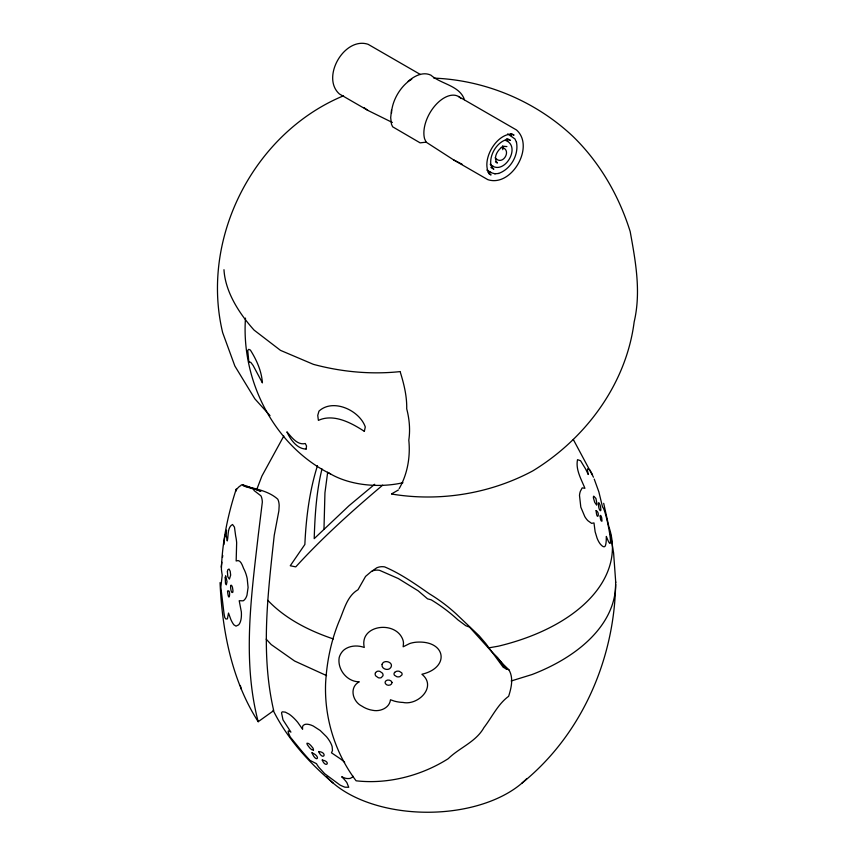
<?xml version="1.0" encoding="UTF-8"?>
<svg xmlns="http://www.w3.org/2000/svg" width="855" height="855" viewBox="0 0 855 855"><rect width="100%" height="100%" fill="white"/><g stroke="black" fill="none" stroke-linecap="round" stroke-linejoin="round"><path stroke-width="1.28" d="M223.957 544.55L224.502 538.426L226.522 530.153L226.062 534.161L227.248 540.937C228.606 535.796 227.131 527.321 232.539 524.489L234.462 527.14L235.67 536.042A27.189 10.73 -85.2 0 1 236.653 542.743L236.162 560.976C240.415 558.785 242.403 565.465 243.557 568.372A21.364 10.271 81.9 0 1 247.181 578.472L248.089 587.449L246.977 595.219A17.987 8.646 81.9 0 1 243.141 600.83L239.208 600.723L241.345 611.923A20.851 8.721 75.8 0 1 238.566 624.898L236.012 626.138L233.907 624.845A27.83 5.632 77.3 0 1 230.85 619.512L228.509 613.046L227.419 618.849L225.859 619.031L224.78 617.588A32.682 1.496 84 0 1 223.935 612.885L220.836 587.118L222.215 575.116A35.643 4.061 89.5 0 1 221.392 569.206C222.215 542.145 227.783 514.87 236.215 489.199L236.258 490.941M615.632 584.254C614.253 659.868 581.347 735.257 521.967 783.127M245.492 318.103C241.046 380.39 273.857 445.786 330.618 474.001M391.494 110.167L390.682 117.68L391.494 124.253L392.648 126.807L420.136 142.86L426.132 142.154L453.845 160.035L487.81 179.646C511.504 187.555 535.187 146.526 516.495 129.971L458.494 96.487M222.492 557.417L222.738 555.494M327.679 472.163L324.943 492.822L323.981 529.063M221.873 562.205L221.178 567.154M236.215 489.199L236.066 490.214A177.434 16.202 -73 0 1 240.715 485.736L241.334 484.86L243.077 484.881L260.871 491.219L257.12 490.075M321.993 468.935C316.371 491.678 314.929 515.309 314.202 538.65L348.979 505.743L374.725 484.261M352.816 776.03L352.292 777.248L350.272 778.349A17.944 5.889 25.5 0 1 346.916 778.51L345.655 778.285A18.618 4.681 34.4 0 1 341.669 776.735L343.261 778.317A26.462 6.658 34.4 0 1 346.906 782.678L348.744 787.284L345.003 787.188A15.561 2.383 30.7 0 1 340.087 785.082L324.665 773.69L318.926 767.384A26.441 4.072 42.4 0 1 316.489 763.697L309.916 760.33L306.218 756.226A17.656 0.695 49.5 0 1 301.794 751.139L290.176 736.935L288.402 732.831A27.649 3.335 54.5 0 1 288.52 730.833L290.914 732.115L282.973 719.814L281.573 712.985A23.106 4.628 59.5 0 1 282.545 711.841L285.303 712.14L289.076 714.117A18.553 6.081 51.5 0 1 297.658 722.24L302.617 729.251A20.905 6.851 51.5 0 1 303.215 725.414L304.711 724.484A18.19 7.93 42.4 0 1 313.208 725.991L320.187 730.491L326.546 736.775A20.894 9.106 42.4 0 1 332.157 746.672L332.456 750.562L331.484 752.817L339.873 758.481A28.087 12.013 28.5 0 1 344.661 762.275M317.462 465.686C309.414 491.155 306.069 517.884 304.861 544.485L290.262 565.754L295.755 566.876C322.591 537.485 352.26 510.809 382.666 485.18M256.692 489.68L261.919 476.032L283.817 436.018M399.167 488.643C407.514 474.14 410.507 456.72 408.808 440.165C410.357 429.723 409.385 419.003 406.713 408.829C406.991 396.474 404.052 384.301 400.418 372.577L400.354 371.583C371.23 374.693 341.637 371.946 313.368 364.337L280.504 350.368L254.085 330.105C239.186 313.518 225.228 291.886 223.978 269.699M372.395 570.841L376.777 567.795A14.695 13.926 56.2 0 1 384.632 566.886C400.6 573.652 415.167 583.89 429.381 593.819A177.53 167.826 -16.7 0 1 456.196 613.922L479.163 635.789L485.779 643.526L503.264 667.349L508.928 669.85C513.727 678.068 511.311 687.815 508.64 696.301C497.952 704.06 492.02 717.131 483.983 727.52C475.968 741.98 459.498 747.623 448.255 758.674C421.365 775.731 387.86 784.43 356.086 780.797C335.085 752.999 324.269 718.04 325.605 683.231C326.77 662.187 330.938 641.303 338.901 621.745C343.924 610.63 346.745 596.224 357.999 589.736L365.566 576.409L371.668 571.226A14.695 13.926 56.2 0 1 379.524 570.306L398.302 578.546L418.191 590.837L427.575 598.863L431.187 599.815A177.53 167.826 -16.7 0 1 457.991 619.928L465.89 625.774L469.513 627.1L491.272 651.221M408.156 81.289C414.269 76.106 422.947 71.328 430.931 75.187C440.966 84.175 459.712 85.479 464.425 99.682M502.152 147.049C497.396 150.106 492.726 158.228 497.407 163.038L495.44 161.905M220.056 582.597C222.161 630.872 231.876 680.601 258.189 721.706L273.707 710.612C260.38 653.081 267.957 593.359 274.241 535.316L278.88 510.841L279.168 505.433A14.695 6.594 -78.8 0 0 277.757 499.181C268.641 490.952 255.047 488.568 243.354 485.918L243.077 484.881M248.794 361.697L250.836 362.413L253.123 365.47L262.4 382.869C261.598 371.038 256.575 359.944 250.387 350.069L248.784 349.364L247.736 350.368L248.88 362.36L248.784 361.718M391.622 493.88L398.441 489.947M343.539 95.781C253.753 133.017 199.92 238.107 222.674 332.68L234.847 365.993L254.854 398.836L270.009 415.626M505.668 139.878C496.306 143.116 489.103 155.589 490.973 165.325M511.14 680.986L532.056 674.531A188.057 108.574 0 0 0 615.589 581.753M498.454 173.469C510.681 169.354 519.006 154.915 516.463 142.272M488.91 647.844L498.315 646.188A184.851 106.725 0 0 0 608.878 526.766L603.694 503.328M486.816 170.049L491.721 172.881L495.045 173.811M511.343 134.117C495.996 134.449 481.44 159.661 488.836 173.116M503.894 146.312L506.908 146.579M494.906 173.821L498.572 173.458M433.848 78.126C485.33 80.071 535.668 101.211 573.171 136.618C599.986 162.771 619.02 195.902 630.178 231.545C635.596 261.438 641.229 291.812 634.154 321.95C626.213 384.055 585.664 438.615 532.847 470.859C490.054 493.827 439.577 501.992 391.708 494.04M244.605 486.292L249.607 487.81M510.692 134.053L514.058 135.101L511.675 133.786M508.03 139.664L510.467 140.412L507.528 138.724M333.343 638.942C309.35 630.862 285.431 618.902 267.839 600.36M326.578 675.6L294.601 661.022L271.217 644.574L266.194 639.155M246.977 486.313L253.529 489.284L254.138 490.588L260.914 495.825A14.695 6.594 -78.8 0 1 262.335 502.088L258.317 534.781C251.21 596.534 242.232 660.712 258.189 721.706M420.414 74.503L368.099 44.3C344.415 36.38 320.721 77.41 339.414 93.975L367.928 110.434L392.349 122.479M453.845 160.035L462.106 164.246M507.688 133.904L514.934 138.916L516.516 142.39M505.305 140.306C522.287 146.291 503.392 177.391 490.182 164.224M501.244 147.327C512.904 149.112 502.612 166.982 495.216 157.769M490.909 167.505L493.848 169.204L491.978 167.473M488.707 173.565L491.037 174.976L488.451 172.571M363.867 107.527L367.928 110.434M333.194 783.127C309.093 762.66 287.291 738.752 273.119 710.27M491.743 651.734L497.696 657.677L506.342 669.07L498.967 659.718M508.928 669.85L499.886 661.001L500.955 663.362M573.278 439.449L593.488 477.218M592.526 474.685L589.811 469.94L587.716 468.764A16.021 2.544 67.4 0 0 587.492 470.656L588.24 474.482A24.058 3.815 67.4 0 0 585.44 468.711L580.577 460.749L577.531 459.659C575.426 469.609 581.347 479.324 584.916 488.312L582.223 487.863L580.481 491.059A14.289 6.413 78.8 0 0 579.498 495.451L580.812 507.143L584.788 516.58A23.577 10.581 78.8 0 0 587.898 520.706L591.585 523.346L593.979 522.918L595.133 531.735L597.079 538.169A24.346 9.608 85.2 0 0 600.392 544.165C601.396 545.212 603.844 548.162 605.19 546.121A17.474 3.153 84.9 0 0 606.227 540.702L606.345 536.416C615.995 562.034 606.184 509.217 602.551 507.079L598.853 491.849L594.225 479.078M426.132 142.154L424.561 138.692A28.685 16.555 -60 0 1 435.783 104.823A28.685 16.555 -60 0 1 461.016 98.582M240.362 685.486L241.185 688.991M610.021 531.917L613.591 552.864L615.75 582.597M510.339 133.914A22.967 13.263 -60 0 1 511.536 136.191M490.727 172.24A22.967 13.263 -60 0 1 488.152 172.347M502.761 145.66A9.501 5.483 -60 0 1 502.761 149.678M506.449 138.756A16.619 9.597 -60 0 1 507.624 141.353M493.228 166.276A16.619 9.597 -60 0 1 491.304 166.575M391.505 113.095A28.685 16.555 -60 0 1 411.757 79.205M526.798 778.552A113.523 65.536 0 0 1 425.715 812.239A113.523 65.536 0 0 1 326.599 776.65M402.951 482.733A67.492 38.967 0 0 1 328.341 472.612M392.007 682.408C392.124 685.421 387.358 686.244 385.755 684A2.907 2.373 29.9 0 1 385.145 681.98C386.054 679.009 391.237 679.607 392.007 682.408M403.496 643.045L403.165 646.797L409.556 643.591A27.285 24.603 12.9 0 1 416.877 642.148C446.128 640.331 450.222 667.723 421.91 674.253C437.247 686.629 418.234 705.728 402.983 702.436A29.636 23.032 8.9 0 1 394.433 701.143L390.468 699.764C389.559 708.036 380.101 711.873 372.705 710.313A20.638 15.401 25.8 0 1 361.868 706.112C352.602 701.634 348.872 687.26 359.282 681.798C346.98 681.873 337.084 669.241 339.232 657.367A22.337 18.105 52.4 0 1 344.319 649.64C349.952 645.429 357.818 645.098 364.273 647.459C359.239 625.507 393.172 620.495 401.935 637.638A14.877 13.413 12.9 0 1 403.496 643.045M318.594 751.545C323.297 761.73 328.181 752.272 318.594 751.545M225.239 577.713L225.474 583.388L226.34 584.809L227.045 581.624L225.656 575.768L225.239 577.713M600.146 515.982L600.445 518.793A3.591 0.876 79.1 0 0 601.151 520.802L601.963 521.197L601.738 517.991A3.591 0.876 79.1 0 0 601.033 515.982L600.563 515.383L600.146 515.982M227.537 591.307C229.14 605.842 231.256 587.642 227.537 591.307M227.398 571.685L227.804 576.783L229.407 579.113L230.668 575.094L230.198 571.247L229.033 569.024L227.836 569.729L227.398 571.685M596.106 510.627C597.025 522.448 600.541 512.562 596.106 510.627M364.348 431.348C352.014 423.321 333.963 413.189 318.391 420.382L317.75 415.37L318.958 411.148C333.065 398.024 359.613 410.421 365.288 426.955L364.348 431.348M313.507 750.059L312.096 749.899A4.286 1.037 46.9 0 1 309.606 747.772L307.511 745.004A5.568 1.347 46.9 0 1 307.02 743.219L308.431 743.465A4.286 1.037 46.9 0 1 310.91 745.592L313.122 748.285L313.507 750.059M382.089 664.324C380.892 669.027 388.608 671.453 390.885 667.392C393.995 662.176 383.639 659.023 382.089 664.324M322.239 760.02C325.648 768.795 331.644 761.762 322.239 760.02M312 752.785C316.297 763.739 321.737 756.825 312 752.785M306.122 449.057C297.102 449.046 290.273 439.406 286.895 431.839C291.523 437.055 297.337 445.498 305.288 443.521L306.528 445.989L306.122 449.057M375.559 672.564L375.217 673.345A3.73 3.035 29.9 0 0 375.783 675.931L378.284 677.716A4.361 3.548 29.9 0 0 381.255 677.641L382.965 675.749A3.73 3.035 29.9 0 0 382.399 673.152L379.898 671.378A4.361 3.548 29.9 0 0 376.927 671.453L375.559 672.564M394.657 672.383L394.219 673.045A2.864 2.415 10.5 0 0 394.476 675.247L396.838 676.722A4.82 4.072 10.5 0 0 399.916 676.604L401.903 674.969A2.864 2.415 10.5 0 0 401.636 672.778L399.274 671.303A4.82 4.072 10.5 0 0 396.207 671.41L394.657 672.383M231.053 585.301L230.839 585.568A3.174 0.855 82.9 0 0 230.594 587.631L231.032 590.484A4.542 1.229 82.9 0 0 231.908 592.472L232.699 592.43A3.174 0.855 82.9 0 0 232.934 590.378L232.496 587.513A4.542 1.229 82.9 0 0 231.62 585.525L231.053 585.301M598.853 503.018L598.618 503.093A3.26 0.802 79.1 0 0 598.372 504.76L598.842 507.688A4.596 1.122 79.1 0 0 599.761 510.146L600.584 510.713A3.26 0.802 79.1 0 0 600.841 509.046L600.36 506.117A4.596 1.122 79.1 0 0 599.441 503.659L598.853 503.018M596.501 504.824L594.717 502.345L593.434 497.963A3.527 1.079 73.2 0 1 593.744 496.167L595.914 498.444L596.811 503.029A3.677 0.898 79.1 0 1 596.501 504.824"/></g></svg>
